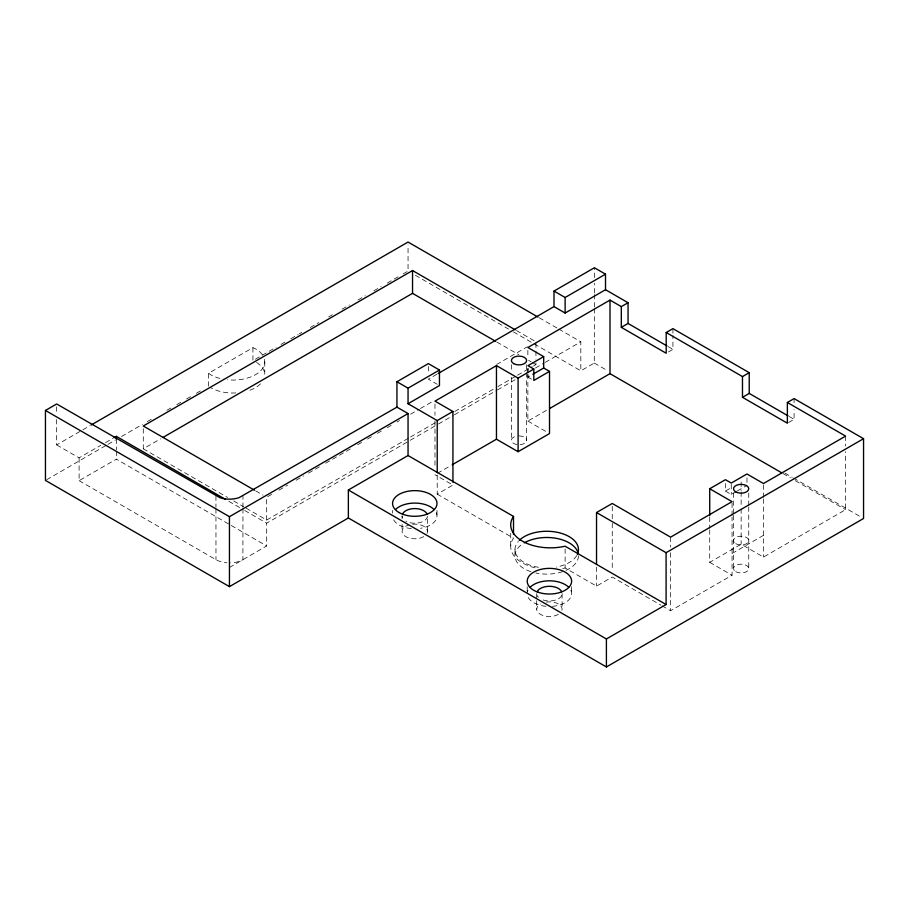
<?xml version="1.0" encoding="UTF-8"?>
<svg xmlns="http://www.w3.org/2000/svg" width="909" height="909" viewBox="0 0 909 909"><rect width="100%" height="100%" fill="white"/><g stroke="black" fill="none" stroke-linecap="round" stroke-linejoin="round"><path stroke-width="0.68" stroke-dasharray="4.54 3.41" d="M242.953 508.722L242.908 559.694A19.044 10.988 0 0 1 230.681 562.887M242.953 507.313L242.964 495.984M534.265 343.932L580.828 370.815L594.293 363.043L594.35 308.39M594.35 306.992L594.361 294.38M594.361 292.971L594.372 283.165M594.384 277.563L594.395 267.746M56.665 419.503L56.665 444.91L89.843 425.764M208.65 386.189L208.65 373.235L252.929 347.67L255.474 348.795A31.735 18.316 0 0 1 262.349 354.737M56.665 444.91L79.106 457.863L100.74 445.376M105.546 442.603L112.75 438.445M46.677 479.702L106.808 444.99M108.035 444.285L115.386 440.024M121.522 436.49L142.383 424.446M147.292 421.606L152.201 418.776M166.926 410.277L171.835 407.437M176.744 404.607L181.652 401.778M186.561 398.937L191.469 396.108M196.378 393.267L201.287 390.438M255.372 359.214L276.143 347.227M281.029 344.397L285.915 341.579M290.8 338.762L298.129 334.523M299.345 333.819L301.788 332.41M310.344 327.479L318.889 322.536M328.66 316.9L332.33 314.787M342.091 309.14L349.42 304.913M357.976 299.97L365.304 295.743M373.849 290.812L381.178 286.574M387.291 283.051L398.278 276.7M403.164 273.882L408.05 271.064L408.05 244.805M79.106 457.863L79.106 480.668L116.352 459.159L230.022 524.788M143.281 428.684L143.281 448.796L160.495 438.865M436.888 374.235L428.344 379.167L437.24 384.291M271.609 494.405L266.689 497.246L266.689 520.05L244.703 507.347M278.983 490.156L287.596 485.179M296.198 480.213L303.572 475.952M308.492 473.112L319.559 466.726M325.706 463.181L352.76 447.558M357.669 444.717L362.589 441.888M367.509 439.047L372.429 436.206M377.349 433.366L382.269 430.525M387.177 427.684L392.097 424.844M397.017 422.003L399.471 420.583M410.538 414.197L419.151 409.232M420.378 408.516L433.9 400.71M496.609 364.509L527.345 346.761M266.689 520.05L409.311 437.706M410.538 437.002L435.127 422.799M454.807 411.447L496.609 387.314M497.837 386.598L516.278 375.951M517.505 375.247L532.265 366.725M533.492 366.02L535.946 364.6L535.946 360.566M244.691 510.46L266.689 523.164L409.039 440.979M410.266 440.274L437.263 424.685M438.49 423.98L453.205 415.47M454.432 414.765L496.155 390.677M497.382 389.972L515.789 379.337M535.424 368.009L544.014 363.043M545.241 362.339L580.828 341.795L580.828 370.815M527.97 374.553L527.97 377.087L531.595 374.997M229.443 567.466L266.689 545.957L266.689 523.164M437.434 473.294L450.966 465.476M527.868 374.383L527.868 421.072L547.479 409.754M668.433 351.953L672.921 349.363L672.921 335.546M437.218 475.1L437.218 494.144L452.932 485.076L434.979 474.714M788.478 422.56L794.091 419.322L794.091 409.652M725.427 483.486L725.427 491.087L731.472 487.599M725.427 491.087L731.268 494.462L736.097 491.667M737.301 490.974L746.971 485.395M562.705 568.489A39.746 22.952 0 0 0 565.125 567.977L596.531 586.123L612.246 577.056L660.854 605.121M709.724 529.799L709.724 562.341L741.142 544.207L763.48 557.103L845.597 509.688L845.597 451.671M732.063 553.479L763.48 535.333M662.07 605.826L670.581 610.734L732.063 575.238L732.063 517.062M668.07 346.568L672.921 349.363M789.239 416.515L794.091 419.322M539.162 317.741L557.547 328.354M558.774 329.058L580.828 341.795M594.293 363.043L607.814 370.849M784.865 473.066L792.239 477.327M793.466 478.032L861.096 517.073M783.013 473.555L790.375 477.804M795.284 480.645L845.597 509.688M516.403 330.512L534.731 341.091M415.402 275.302L508.529 329.069M513.437 331.899L533.038 343.227M496.848 342.023L518.846 354.715M528.618 360.362L531.061 361.771M532.288 362.475L535.946 364.6M527.97 377.087L531.47 379.11M527.868 421.072L547.116 432.184M709.724 562.341L732.063 575.238M437.218 494.144L513.517 538.185A39.746 22.952 0 0 0 535.06 567.807M255.69 490.905L263.031 495.132M143.281 448.796L227.591 497.473M233.704 501.007L243.476 506.643M228.807 501.279L239.806 507.631M231.25 525.493L266.689 545.957M79.106 480.668L215.978 559.694A19.044 10.988 0 0 0 226.955 562.819M208.65 373.235L210.593 374.701A31.735 18.316 0 0 0 223.5 379.223M215.944 495.984L215.944 507.313M215.944 508.722L215.978 559.694M845.597 436.104L845.597 446.012M794.091 398.596L794.091 402.744M763.48 484.917L763.48 497.518M763.48 498.927L763.48 557.103M748.755 492.962L748.755 505.563M748.755 506.961L748.755 568.557M746.971 477.793L746.971 484.122M741.142 482.02L741.142 490.496M741.142 491.917L741.142 507.461M741.142 508.87L741.142 544.207M733.518 492.962L733.518 513.971M733.518 515.369L733.518 568.557M732.063 503.052L732.063 515.664M731.268 484.327L731.268 494.462M709.724 517.062L709.724 528.379M672.921 328.638L672.921 334.171M670.581 537.151L670.581 547.059M670.581 552.717L670.581 610.734M612.246 506.302L612.246 521.868M612.246 523.277L612.246 569.977M596.531 567.08L596.531 586.123M571.625 586.725L571.625 593.634M565.125 548.934L565.125 567.977M562.103 593.634L562.103 609.178M536.719 593.634L536.719 599.281M536.719 600.701L536.719 609.178M535.946 343.136L535.946 349.84M535.946 351.181L535.946 359.225M527.97 368.225L527.97 373.292M527.868 350.329L527.868 357.396M527.868 368.724L527.868 372.963M527.197 586.725L527.197 593.634A22.214 12.828 0 0 1 527.959 590.316M526.618 364.702L526.618 440.308A7.613 4.397 0 0 1 518.994 444.706M514.994 549.593L514.994 555.808M511.381 364.702L511.381 371.701M511.381 377.303L511.381 440.308M510.71 533.276L510.71 546.877M437.002 510.381L437.002 515.903M434.979 403.96L434.979 415.277M434.979 420.935L434.979 467.635M428.344 366.441L428.344 373.508M427.48 531.447L427.48 515.903A12.692 7.329 0 0 1 419.64 522.675A12.692 7.329 0 0 1 405.812 521.084M402.096 518.732L402.096 515.903A12.692 7.329 0 0 0 403.789 519.573M402.096 524.379L402.096 531.447M392.574 510.381L392.574 513.142M264.769 361.748L264.769 374.701A31.735 18.316 0 0 0 256.611 362.441M252.929 347.67L252.929 360.623M116.352 439.047L116.352 449.773M116.352 451.114L116.352 459.159M56.665 406.8L56.665 413.856M570.875 590.316A22.214 12.828 0 0 1 550.57 606.439M545.934 606.303A22.214 12.828 0 0 1 527.959 596.952M436.24 512.585A22.214 12.828 0 0 1 420.537 528.288M411.311 528.572A22.214 12.828 0 0 1 393.324 519.221M576.772 555.467A31.735 18.316 0 0 1 556.251 567.057M538.503 567.284A31.735 18.316 0 0 1 518.266 541.48M578.454 555.808A31.735 18.316 0 0 1 566.034 570.341M562.591 571.67A31.735 18.316 0 0 1 535.878 573.022M530.856 571.67A31.735 18.316 0 0 1 523.141 543.548M561.671 595.531A12.692 7.329 0 0 1 543.071 599.974M538.423 597.293A12.692 7.329 0 0 1 537.151 595.531M546.127 602.099A12.692 7.329 0 0 1 561.671 611.075M558.387 614.359A12.692 7.329 0 0 1 540.435 614.359A12.692 7.329 0 0 1 540.435 603.996M260.519 383.859A31.735 18.316 0 0 1 248.896 390.563M235.795 392.949A31.735 18.316 0 0 1 210.593 387.654M264.496 359.35A31.735 18.316 0 0 1 227.511 379.792M423.764 536.628A12.692 7.329 0 0 1 404.71 535.912A12.692 7.329 0 0 1 408.436 525.107M412.572 524.232A12.692 7.329 0 0 1 427.048 533.344M518.994 435.911A7.613 4.397 0 0 1 526.618 440.308M517.028 444.558A7.613 4.397 0 0 1 511.449 440.888A7.613 4.397 0 0 1 515.187 436.502M735.756 543.684A7.613 4.397 0 0 0 748.493 541.719A7.613 4.397 0 0 0 739.165 536.333A7.613 4.397 0 0 0 735.756 543.684M735.756 571.67A7.613 4.397 0 0 0 748.493 569.693A7.613 4.397 0 0 0 739.165 564.307A7.613 4.397 0 0 0 735.756 571.67"/><path stroke-width="1.36" d="M45.45 410.459L56.665 403.971L219.921 497.7A19.044 10.988 0 0 0 238.965 497.7L396.938 407.141L408.05 413.561L408.05 455.534L513.517 516.426A39.746 22.952 0 0 0 522.345 541.116A39.746 22.952 0 0 0 565.125 546.218L666.092 604.519L666.092 552.695L863.55 438.695L863.55 518.494L606.405 666.956L348.363 517.982L229.443 586.635L45.45 480.406L45.45 410.459L229.443 516.687L408.05 413.561M91.07 425.048L408.05 242.044L537.935 317.036M113.955 437.752L116.352 436.365L225.137 499.166M515.176 329.797L412.538 270.541L143.281 426.003L254.475 490.201M162.95 437.445L412.538 293.346L495.632 341.318M396.938 407.141L396.938 381.757L428.344 363.611L439.467 370.031L439.467 385.575L408.05 403.721L408.05 388.166L439.467 370.031M554.001 306.617L554.001 291.073L594.395 267.746L605.508 274.166L605.508 289.721L565.125 313.037L554.001 306.617L438.104 373.531M554.001 291.073L565.125 297.493L605.508 274.166M452.193 464.772L496.462 439.217L518.096 451.705L549.513 433.57L549.513 371.383L533.81 380.462L533.81 369.054L518.096 378.121L496.462 365.634L434.979 401.13L452.932 411.493L452.932 482.247M666.865 345.863L628.051 323.456L628.051 302.731L621.313 306.617L609.996 300.084L527.868 347.499L543.684 356.623L543.684 368.02L532.81 374.303M543.684 356.623L527.97 365.691L533.81 369.054M408.05 403.721L437.218 420.56L452.932 411.493M621.313 306.617L621.313 327.342L628.051 323.456M348.363 517.982L348.363 489.996L408.05 455.534M621.313 327.342L666.195 353.249L666.195 332.524L672.921 328.638L749.221 372.679L749.221 393.415L788.023 415.822M549.934 408.334L609.996 373.667L781.785 472.85M666.195 332.524L742.483 376.576L749.221 372.679M742.483 376.576L742.483 397.301L749.221 393.415M596.531 564.353L596.531 512.54L612.246 503.472L670.581 537.151L732.063 501.654L709.724 488.758L709.724 515.642M742.483 397.301L787.364 423.208L787.364 402.482L794.091 398.596L863.55 438.695M709.724 488.758L725.427 479.691L731.268 483.054L746.971 473.987L763.48 483.52L845.597 436.104L787.364 402.482M348.363 489.996L606.405 638.97L666.092 604.519M605.508 289.721L628.051 302.731M543.684 368.02L549.513 371.383M396.938 381.757L408.05 388.166M596.531 512.54L666.092 552.695M609.996 300.084L609.996 373.667M606.405 638.97L606.405 666.956M565.125 297.493L565.125 313.037M518.096 378.121L518.096 451.705M513.517 516.426L513.517 534.106M496.462 365.634L496.462 439.217M437.218 420.56L437.218 472.373M412.538 270.541L412.538 293.346M229.443 516.687L229.443 586.635M116.352 436.365L116.352 439.047M395.551 509.494A22.214 12.828 0 0 1 434.025 509.494M530.174 587.225A22.214 12.828 0 0 1 568.648 587.225M519.244 540.423A31.735 18.316 0 0 1 558.865 532.663A31.735 18.316 0 0 1 577.374 554.331M524.288 542.855A31.735 18.316 0 0 1 556.922 538.458A31.735 18.316 0 0 1 578.181 553.411M537.151 591.736A12.692 7.329 0 0 1 549.411 586.305A12.692 7.329 0 0 1 561.671 591.736M402.528 514.005A12.692 7.329 0 0 1 414.788 508.574A12.692 7.329 0 0 1 427.048 514.005M538.31 592.304A22.214 12.828 0 0 0 571.625 581.192A22.214 12.828 0 0 0 538.31 570.091A22.214 12.828 0 0 0 538.31 592.304M399.074 512.54A22.214 12.828 0 0 0 436.24 506.79A22.214 12.828 0 0 0 409.039 491.076A22.214 12.828 0 0 0 399.074 512.54M735.756 491.871A7.613 4.397 0 0 0 748.493 489.894A7.613 4.397 0 0 0 739.165 484.508A7.613 4.397 0 0 0 735.756 491.871M513.619 363.611A7.613 4.397 0 0 0 526.356 361.646A7.613 4.397 0 0 0 517.028 356.26A7.613 4.397 0 0 0 513.619 363.611"/></g></svg>
